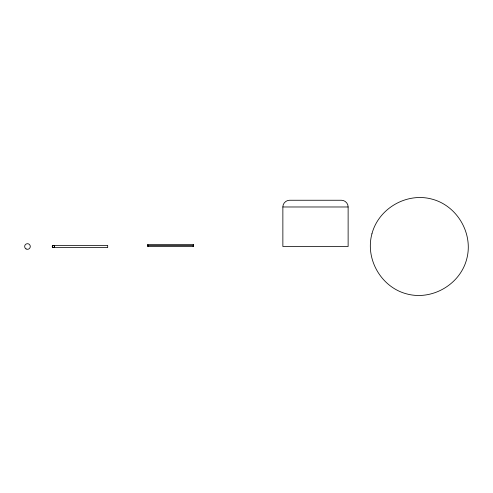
<?xml version="1.0" encoding="UTF-8"?>
<svg xmlns="http://www.w3.org/2000/svg" width="493" height="493" viewBox="0 0 493 493"><rect width="100%" height="100%" fill="white"/><g stroke="black" fill="none" stroke-linecap="round" stroke-linejoin="round"><path stroke-width="0.74" d="M282.865 206.98C282.785 203.381 285.995 200.176 289.594 200.25L341.396 200.25C344.995 200.176 348.206 203.381 348.126 206.98L348.126 246.5L282.865 246.5L282.865 206.98L348.126 206.98M193.096 246.5L193.213 246.247A1.017 0.721 -90 0 0 193.281 245.6L193.207 245.532M193.182 244.867L193.521 244.657L193.521 246.5L147.666 246.5L147.666 244.657L193.521 244.657M148.085 246.5L147.968 246.247A1.017 0.721 -90 0 1 147.9 245.6L148.091 245.052L147.666 244.657M53.361 245.391C51.938 245.341 51.938 247.659 53.361 247.609L107.684 247.609L107.684 245.391L53.361 245.391C54.778 245.341 54.778 247.659 53.361 247.609M147.906 245.6L193.281 245.6M371.938 233.805C364.986 259.115 381.218 287.234 406.614 293.871C431.923 300.822 460.043 284.59 466.68 259.195C473.631 233.885 457.399 205.766 432.004 199.129C406.688 192.178 378.575 208.41 371.938 233.805M26.061 248.94A2.816 2.816 0 0 0 30.289 246.5A2.816 2.816 0 0 0 26.061 244.06A2.816 2.816 0 0 0 26.061 248.94M52.806 247.455A1.109 1.109 0 0 0 54.464 246.5A1.109 1.109 0 0 0 52.806 245.545A1.109 1.109 0 0 0 52.806 247.455"/></g></svg>
